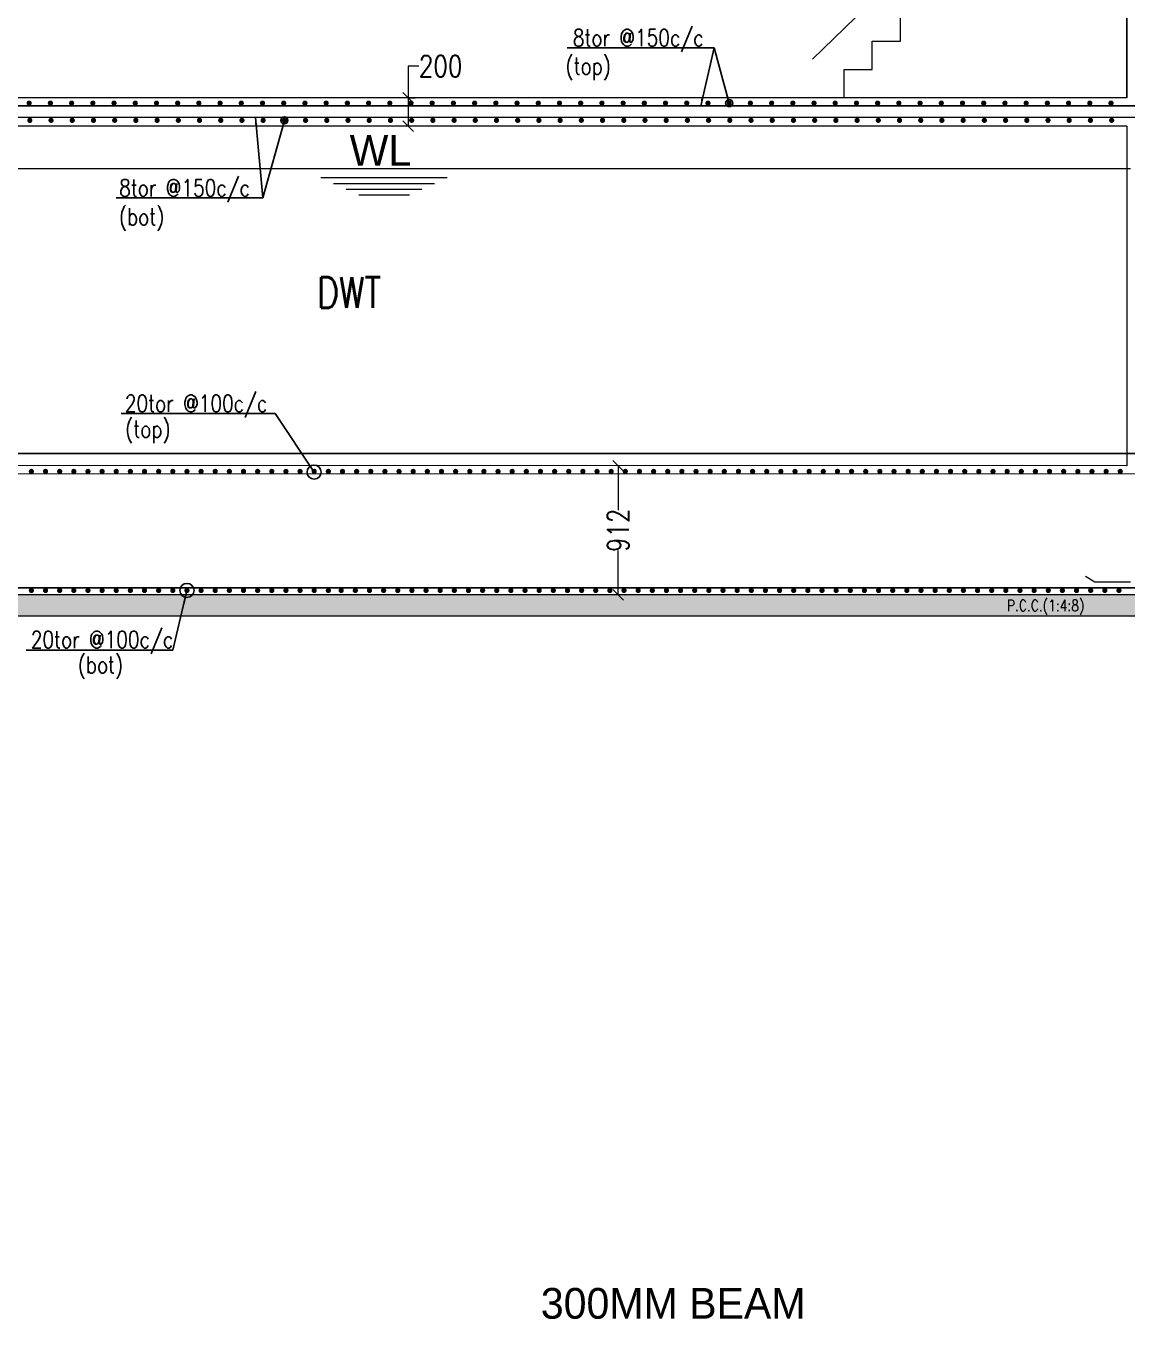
# Model space of a CAD drawing. Header units: millimetres. Extents: x -586673698 to -573385747, y -389867798 to -389752240.
# Drawn here: x -586609166 to -586601378, y -389849937 to -389840794 of the extents above; entities that cross this region are included whole.
import ezdxf
from ezdxf.enums import TextEntityAlignment as Align

# ---------------------------------------------------------------- set-up
doc = ezdxf.new("R2010")
doc.units = ezdxf.units.MM
doc.header["$LTSCALE"] = 100
for name, color, linetype, lineweight in [('dim', 11, 'Continuous', 13), ('FOOTING', 6, 'Continuous', 13), ('REIN', 1, 'Continuous', 20)]:
    doc.layers.add(name, color=color, linetype=linetype, lineweight=lineweight)
for name, color, linetype in [('DT-PL-SHAFT', 230, 'Continuous'), ('Layer1', 7, 'Continuous'), ('text', 7, 'Continuous')]:
    doc.layers.add(name, color=color, linetype=linetype)
doc.styles.add('Arial', font='arial.ttf')
doc.styles.add('combine', font='romanc.shx', dxfattribs={"width": 0.8})
doc.styles.add('simplex-0.8', font='simplex.shx', dxfattribs={"width": 0.8})
doc.styles.add('TIMESNEWROMAN', font='times.ttf')
doc.dimstyles.new('75 ISO', dxfattribs={"dimtxt": 100, "dimasz": 75, "dimexe": 75, "dimexo": 0.7, "dimgap": 0.4, "dimtad": 0, "dimtoh": 1, "dimdec": 0, "dimdsep": 46, "dimtxsty": 'combine', "dimblk": 'OBLIQUE', "dimcen": 0, "dimclrd": 11, "dimclre": 2, "dimclrt": 4, "dimadec": 1, "dimazin": 2, "dimtfac": 1, "dimtdec": 0, "dimtmove": 2, "dimatfit": 3, "dimldrblk": 'OBLIQUE', "dimfxl": 0, "dimtolj": 1, "dimtzin": 0, "dimlwd": -1, "dimlwe": -1, "dimarcsym": 0})
doc.dimstyles.new('FOOTINF DIM', dxfattribs={"dimtxt": 250, "dimasz": 40, "dimexe": 50, "dimexo": 80, "dimgap": 35, "dimtad": 1, "dimtoh": 1, "dimdec": 0, "dimzin": 1, "dimdsep": 46, "dimtxsty": 'TIMESNEWROMAN', "dimblk": 'TICK', "dimcen": 2, "dimclrd": 7, "dimclre": 250, "dimclrt": 32, "dimadec": 1, "dimazin": 0, "dimtfac": 1, "dimtdec": 0, "dimtix": 1, "dimtmove": 1, "dimatfit": 3, "dimfxl": 0, "dimlwd": -1, "dimlwe": -1, "dimarcsym": 0})
doc.dimstyles.new('V Mts', dxfattribs={"dimtxt": 150, "dimasz": 75, "dimexe": 0.1, "dimexo": 0, "dimgap": 0.01, "dimtad": 1, "dimdec": 0, "dimzin": 3, "dimdsep": 46, "dimtxsty": 'Arial', "dimsah": 1, "dimcen": 0.09375, "dimdle": 0.01, "dimclrd": 8, "dimclre": 8, "dimclrt": 256, "dimadec": 0, "dimazin": 0, "dimtfac": 0.7, "dimtdec": 3, "dimtofl": 0, "dimtmove": 2, "dimatfit": 3, "dimfxl": 0, "dimfrac": 1, "dimtolj": 1, "dimtzin": 0, "dimarcsym": 0})

# ---------------------------------------------------------------- blocks, each defined once
blk = doc.blocks.new('TICK')
at = {"color": 13, "const_width": 0.1}
for points in [[(0, -3), (0, 3)], [(-2.121, -2.121), (2.121, 2.121)], [(-3, 0), (3, 0)]]:
    blk.add_lwpolyline(points, dxfattribs=at)
blk = doc.blocks.new('_Oblique')
at = {"color": 0, "linetype": 'ByBlock', "lineweight": -2}
blk.add_line((-0.5, -0.5), (0.5, 0.5), dxfattribs=at)
blk = doc.blocks.new('*D578')
at = {"layer": 'Defpoints', "color": 0, "transparency": 16777216}
for p in [(-586606486.5, -389841303.2, 6.1), (-586606462.6, -389841503.2), (-586606364.9, -389841503.2, 6.1)]:
    blk.add_point(p, dxfattribs=at)
at = {"layer": 'dim', "color": 11, "transparency": 16777216}
for p, q in [((-586606387.6, -389841079.2), (-586606462.6, -389841079.2)), ((-586606462.6, -389841079.2), (-586606462.6, -389841303.2)), ((-586606462.6, -389841303.2), (-586606462.6, -389841503.2))]:
    blk.add_line(p, q, dxfattribs=at)
at = {"layer": 'dim', "color": 2, "transparency": 16777216}
for p, q in [((-586606463.1, -389841303.2), (-586606412.6, -389841303.2)), ((-586606461.9, -389841503.2), (-586606512.6, -389841503.2))]:
    blk.add_line(p, q, dxfattribs=at)
at = {"layer": 'dim', "color": 11, "transparency": 16777216, "xscale": 75, "yscale": 75, "zscale": 75}
for p, rotation in [((-586606462.6, -389841303.2), 90), ((-586606462.6, -389841503.2), 270)]:
    blk.add_blockref('_Oblique', p, dxfattribs=dict(at, rotation=rotation))
at = {"layer": 'dim', "color": 4, "transparency": 16777216, "insert": (-586606232.9, -389841079.2), "char_height": 150, "attachment_point": 5, "style": 'simplex-0.8'}
blk.add_mtext('\\A1;200', dxfattribs=at)
blk = doc.blocks.new('*U537')
at = {"layer": 'REIN', "lineweight": 13, "const_width": 18.4}
blk.add_lwpolyline([(9.2, 0, -1), (-9.2, 0, -1)], format="xyb", close=True, dxfattribs=at)
blk = doc.blocks.new('*D684')
at = {"layer": 'Defpoints', "color": 0, "transparency": 16777216}
for p in [(-586604991.8, -389843904.5, 2545), (-586604977.8, -389843904.5), (-586604992, -389844816.3, -1060.1)]:
    blk.add_point(p, dxfattribs=at)
at = {"layer": 'dim', "color": 11, "transparency": 16777216}
for p, q in [((-586604977.8, -389843904.5), (-586604977.8, -389844217.2)), ((-586604977.8, -389844816.3), (-586604977.8, -389844503.7))]:
    blk.add_line(p, q, dxfattribs=at)
at = {"layer": 'dim', "color": 2, "transparency": 16777216}
for p, q in [((-586604929.1, -389843904.5), (-586604927.8, -389843904.5)), ((-586604930.9, -389844816.3), (-586604927.8, -389844816.3))]:
    blk.add_line(p, q, dxfattribs=at)
at = {"layer": 'dim', "color": 11, "transparency": 16777216, "xscale": 75, "yscale": 75, "zscale": 75}
for p, rotation in [((-586604977.8, -389843904.5), 90), ((-586604977.8, -389844816.3), 270)]:
    blk.add_blockref('_Oblique', p, dxfattribs=dict(at, rotation=rotation))
at = {"layer": 'dim', "color": 4, "transparency": 16777216, "insert": (-586604977.8, -389844360.4), "char_height": 150, "attachment_point": 5, "rotation": 90, "style": 'simplex-0.8'}
blk.add_mtext('\\A1;912', dxfattribs=at)

msp = doc.modelspace()

# ---------------------------------------------------------------- hatches: boundary and pattern name
at = {"layer": 'dim', "lineweight": 5}
h = msp.add_hatch(dxfattribs=at)
h.set_pattern_fill('AR-CONC', color=8)
h.set_pattern_definition([(50, (-586637305.13, -389847573.74), (182.18467, -15.9391), [19.05, -209.55]), (355, (-586637305.13, -389847573.74), (-35.2434, 191.05685), [15.24, -167.6406]), (100.45144, (-586637289.94, -389847575.07), (146.94125, 175.11775), [16.19, -178.09024]), (46.1842, (-586637305.13, -389847522.94), (271.079, -42.0423), [28.575, -314.325]), (96.63556, (-586637282.54, -389847526.44), (237.4041, 247.4261), [24.285, -267.1356]), (351.18415, (-586637305.13, -389847522.94), (237.4041, 247.4261), [22.86, -251.4597]), (21, (-586637279.73, -389847535.64), (151.6144, -102.2652), [19.05, -209.55]), (326, (-586637279.73, -389847535.64), (61.802, 184.188), [15.24, -167.64]), (71.45144, (-586637267.1, -389847544.16), (213.4164, 81.9228), [16.19, -178.0899]), (37.5, (-586637305.127, -389847573.74), (3.0886, 84.55504), [0, -165.608, 0, -170.18, 0, -168.275]), (7.5, (-586637305.13, -389847573.74), (66.81966, 100.18057), [0, -97.028, 0, -161.798, 0, -64.135]), (327.5, (-586637361.77, -389847573.74), (135.5906, -5.72874), [0, -63.5, 0, -198.12, 0, -262.89]), (317.5, (-586637387.17, -389847573.74), (148.12918, 25.4265), [0, -82.55, 0, -131.572, 0, -186.69])])
h.paths.add_polyline_path([(-586615078.6, -389845554.7), (-586613333.9, -389845555.1), (-586613333.9, -389844966.3), (-586601731.7, -389844966.3), (-586593808.6, -389844966.3), (-586593807.3, -389844826.2), (-586601760.9, -389844812.9), (-586613483.7, -389844816.3), (-586613483.7, -389845405.1), (-586615230.2, -389845405.1), (-586615230.2, -389847055.1), (-586618430.2, -389847055.1), (-586618432.8, -389845405.1), (-586623036.3, -389845405.1), (-586623034.1, -389844805.1), (-586630034.5, -389844805.1), (-586630034.5, -389844955.1), (-586623184.1, -389844955.1), (-586623184.1, -389845555.1), (-586618580.6, -389845555.1), (-586618579.6, -389847205.3), (-586615081.5, -389847204.9)])

# ---------------------------------------------------------------- linework, layer by layer
at = {"color": 3}
msp.add_line((-586601380.6, -389841303.2, 2545), (-586601380.2, -389839403.2, 2545), dxfattribs=at)
at = {"color": 1}
for p, q in [((-586613764.9, -389841358.7, -41.7), (-586601167.7, -389841358.7, 2524.1)), ((-586593914.4, -389844766.3, -1094.6), (-586613565.4, -389844766.3, -1094.6))]:
    msp.add_line(p, q, dxfattribs=at)
msp.add_line((-586613481.5, -389843816.3, -1102.3), (-586591527.4, -389843816.3, -1102.3))
at = {"layer": 'DT-PL-SHAFT', "color": 4, "lineweight": 13, "elevation": 2547.9}
msp.add_lwpolyline([(-586603380.2, -389841303.2), (-586603380.2, -389841103.2), (-586603180.2, -389841103.2), (-586603180.2, -389840903.2), (-586602980.2, -389840903.2), (-586602980.2, -389840703.2), (-586602780.2, -389840703.2), (-586602780.2, -389840503.2), (-586602580.2, -389840503.2), (-586602580.2, -389840303.2), (-586602380.2, -389840303.2), (-586602380.2, -389840103.2), (-586602180.2, -389840103.2), (-586602180.2, -389839903.2), (-586601980.2, -389839903.2), (-586601980.2, -389839703.2), (-586601780.2, -389839703.2), (-586601780.2, -389839503.2), (-586601580.2, -389839503.2), (-586601580.2, -389839403.2), (-586601380.2, -389839403.2)], dxfattribs=at).dxf.unprotected_set("ltscale", 0)
at = {"layer": 'DT-PL-SHAFT', "color": 215, "lineweight": 13, "ltscale": 5, "true_color": 0xa953a0, "elevation": 2542}
msp.add_lwpolyline([(-586601355.2, -389841805.4), (-586613481.5, -389841805.4)], dxfattribs=at)
at = {"layer": 'DT-PL-SHAFT', "color": 8, "lineweight": 15, "ltscale": 5, "elevation": 2541.9}
for points in [[(-586607079.1, -389841867.2), (-586606187.4, -389841867.2)], [(-586606990.2, -389841907.6), (-586606276.3, -389841907.6)], [(-586606901.2, -389841948), (-586606365.3, -389841948)], [(-586606812.3, -389841988.4), (-586606454.2, -389841988.4)]]:
    msp.add_lwpolyline(points, dxfattribs=at)
at = {"layer": 'FOOTING', "color": 3, "linetype": 'Continuous', "lineweight": 9, "ltscale": 0.8}
for p, q in [((-586601380.6, -389841503.2, 2545), (-586601381, -389843905.1, 1088.2)), ((-586596683.9, -389844816.3, -1102.3), (-586613483.7, -389844816.3, -1016.9)), ((-586593808.6, -389844966.3, -1102.3), (-586613333.9, -389844966.3, -1154.3))]:
    msp.add_line(p, q, dxfattribs=at)
at = {"layer": 'FOOTING', "color": 3, "linetype": 'Continuous', "lineweight": 9, "ltscale": 0.8, "elevation": 2545}
for points in [[(-586601380.6, -389841303.2), (-586613780.6, -389841302.9)], [(-586601380.6, -389841503.2), (-586613480.6, -389841503.2)], [(-586601381, -389843905.1), (-586613481.5, -389843903.2)]]:
    msp.add_lwpolyline(points, dxfattribs=at)
at = {"layer": 'REIN', "lineweight": 13}
for p, q in [((-586601135.1, -389841443, 43.5), (-586613770.8, -389841443, -1.2)), ((-586593940.8, -389843960.2, 2348.2), (-586613743, -389843963.4, 1722.4)), ((-586601607.6, -389844727.1, -3669.2), (-586601673, -389844688, -3675.4)), ((-586601355.1, -389844727.1, -3669.2), (-586601607.6, -389844727.1, -3669.2))]:
    msp.add_line(p, q, dxfattribs=at)
at = {"layer": 'REIN', "lineweight": 13, "const_width": 18.4}
for points in [[(-586609151.7, -389841340.3, 1), (-586609133.3, -389841340.3, 1)], [(-586609001.7, -389841340.3, 1), (-586608983.3, -389841340.3, 1)], [(-586608851.7, -389841340.3, 1), (-586608833.3, -389841340.3, 1)], [(-586608701.7, -389841340.3, 1), (-586608683.3, -389841340.3, 1)], [(-586608551.7, -389841340.3, 1), (-586608533.3, -389841340.3, 1)], [(-586608401.7, -389841340.3, 1), (-586608383.3, -389841340.3, 1)], [(-586608251.7, -389841340.3, 1), (-586608233.3, -389841340.3, 1)], [(-586608101.7, -389841340.3, 1), (-586608083.3, -389841340.3, 1)], [(-586607951.7, -389841340.3, 1), (-586607933.3, -389841340.3, 1)], [(-586607801.7, -389841340.3, 1), (-586607783.3, -389841340.3, 1)], [(-586607651.7, -389841340.3, 1), (-586607633.3, -389841340.3, 1)], [(-586607501.7, -389841340.3, 1), (-586607483.3, -389841340.3, 1)], [(-586607351.7, -389841340.3, 1), (-586607333.3, -389841340.3, 1)], [(-586607201.7, -389841340.3, 1), (-586607183.3, -389841340.3, 1)], [(-586607051.7, -389841340.3, 1), (-586607033.3, -389841340.3, 1)], [(-586606901.7, -389841340.3, 1), (-586606883.3, -389841340.3, 1)], [(-586606751.7, -389841340.3, 1), (-586606733.3, -389841340.3, 1)], [(-586606601.7, -389841340.3, 1), (-586606583.3, -389841340.3, 1)], [(-586606451.7, -389841340.3, 1), (-586606433.3, -389841340.3, 1)], [(-586606301.7, -389841340.3, 1), (-586606283.3, -389841340.3, 1)], [(-586606151.7, -389841340.3, 1), (-586606133.3, -389841340.3, 1)], [(-586606001.7, -389841340.3, 1), (-586605983.3, -389841340.3, 1)], [(-586605851.7, -389841340.3, 1), (-586605833.3, -389841340.3, 1)], [(-586605701.7, -389841340.3, 1), (-586605683.3, -389841340.3, 1)], [(-586605551.7, -389841340.3, 1), (-586605533.3, -389841340.3, 1)], [(-586605401.7, -389841340.3, 1), (-586605383.3, -389841340.3, 1)], [(-586605251.7, -389841340.3, 1), (-586605233.3, -389841340.3, 1)], [(-586605101.7, -389841340.3, 1), (-586605083.3, -389841340.3, 1)], [(-586604951.7, -389841340.3, 1), (-586604933.3, -389841340.3, 1)], [(-586604801.7, -389841340.3, 1), (-586604783.3, -389841340.3, 1)], [(-586604651.7, -389841340.3, 1), (-586604633.3, -389841340.3, 1)], [(-586604501.7, -389841340.3, 1), (-586604483.3, -389841340.3, 1)], [(-586604351.7, -389841340.3, 1), (-586604333.3, -389841340.3, 1)], [(-586604201.7, -389841340.3, 1), (-586604183.3, -389841340.3, 1)], [(-586604051.7, -389841340.3, 1), (-586604033.3, -389841340.3, 1)], [(-586603901.7, -389841340.3, 1), (-586603883.3, -389841340.3, 1)], [(-586603751.7, -389841340.3, 1), (-586603733.3, -389841340.3, 1)], [(-586603601.7, -389841340.3, 1), (-586603583.3, -389841340.3, 1)], [(-586603451.7, -389841340.3, 1), (-586603433.3, -389841340.3, 1)], [(-586603301.7, -389841340.3, 1), (-586603283.3, -389841340.3, 1)], [(-586603151.7, -389841340.3, 1), (-586603133.3, -389841340.3, 1)], [(-586603001.7, -389841340.3, 1), (-586602983.3, -389841340.3, 1)], [(-586602851.7, -389841340.3, 1), (-586602833.3, -389841340.3, 1)], [(-586602701.7, -389841340.3, 1), (-586602683.3, -389841340.3, 1)], [(-586602551.7, -389841340.3, 1), (-586602533.3, -389841340.3, 1)], [(-586602401.7, -389841340.3, 1), (-586602383.3, -389841340.3, 1)], [(-586602251.7, -389841340.3, 1), (-586602233.3, -389841340.3, 1)], [(-586602101.7, -389841340.3, 1), (-586602083.3, -389841340.3, 1)], [(-586601951.7, -389841340.3, 1), (-586601933.3, -389841340.3, 1)], [(-586601801.7, -389841340.3, 1), (-586601783.3, -389841340.3, 1)], [(-586601651.7, -389841340.3, 1), (-586601633.3, -389841340.3, 1)], [(-586601501.7, -389841340.3, 1), (-586601483.3, -389841340.3, 1)]]:
    msp.add_lwpolyline(points, format="xyb", close=True, dxfattribs=at)
at = {"layer": 'REIN', "lineweight": 13, "const_width": 18.4, "elevation": 2477.3}
for points in [[(-586609147.1, -389841462.2, 1), (-586609128.7, -389841462.2, 1)], [(-586608997.1, -389841462.2, 1), (-586608978.7, -389841462.2, 1)], [(-586608847.1, -389841462.2, 1), (-586608828.7, -389841462.2, 1)], [(-586608697.1, -389841462.2, 1), (-586608678.7, -389841462.2, 1)], [(-586608547.1, -389841462.2, 1), (-586608528.7, -389841462.2, 1)], [(-586608397.1, -389841462.2, 1), (-586608378.7, -389841462.2, 1)], [(-586608247.1, -389841462.2, 1), (-586608228.7, -389841462.2, 1)], [(-586608097.1, -389841462.2, 1), (-586608078.7, -389841462.2, 1)], [(-586607947.1, -389841462.2, 1), (-586607928.7, -389841462.2, 1)], [(-586607797.1, -389841462.2, 1), (-586607778.7, -389841462.2, 1)], [(-586607647.1, -389841462.2, 1), (-586607628.7, -389841462.2, 1)], [(-586607497.1, -389841462.2, 1), (-586607478.7, -389841462.2, 1)], [(-586607347.1, -389841462.2, 1), (-586607328.7, -389841462.2, 1)], [(-586607197.1, -389841462.2, 1), (-586607178.7, -389841462.2, 1)], [(-586607047.1, -389841462.2, 1), (-586607028.7, -389841462.2, 1)], [(-586606897.1, -389841462.2, 1), (-586606878.7, -389841462.2, 1)], [(-586606747.1, -389841462.2, 1), (-586606728.7, -389841462.2, 1)], [(-586606597.1, -389841462.2, 1), (-586606578.7, -389841462.2, 1)], [(-586606447.1, -389841462.2, 1), (-586606428.7, -389841462.2, 1)], [(-586606297.1, -389841462.2, 1), (-586606278.7, -389841462.2, 1)], [(-586606147.1, -389841462.2, 1), (-586606128.7, -389841462.2, 1)], [(-586605997.1, -389841462.2, 1), (-586605978.7, -389841462.2, 1)], [(-586605847.1, -389841462.2, 1), (-586605828.7, -389841462.2, 1)], [(-586605697.1, -389841462.2, 1), (-586605678.7, -389841462.2, 1)], [(-586605547.1, -389841462.2, 1), (-586605528.7, -389841462.2, 1)], [(-586605397.1, -389841462.2, 1), (-586605378.7, -389841462.2, 1)], [(-586605247.1, -389841462.2, 1), (-586605228.7, -389841462.2, 1)], [(-586605097.1, -389841462.2, 1), (-586605078.7, -389841462.2, 1)], [(-586604947.1, -389841462.2, 1), (-586604928.7, -389841462.2, 1)], [(-586604797.1, -389841462.2, 1), (-586604778.7, -389841462.2, 1)], [(-586604647.1, -389841462.2, 1), (-586604628.7, -389841462.2, 1)], [(-586604497.1, -389841462.2, 1), (-586604478.7, -389841462.2, 1)], [(-586604347.1, -389841462.2, 1), (-586604328.7, -389841462.2, 1)], [(-586604197.1, -389841462.2, 1), (-586604178.7, -389841462.2, 1)], [(-586604047.1, -389841462.2, 1), (-586604028.7, -389841462.2, 1)], [(-586603897.1, -389841462.2, 1), (-586603878.7, -389841462.2, 1)], [(-586603747.1, -389841462.2, 1), (-586603728.7, -389841462.2, 1)], [(-586603597.1, -389841462.2, 1), (-586603578.7, -389841462.2, 1)], [(-586603447.1, -389841462.2, 1), (-586603428.7, -389841462.2, 1)], [(-586603297.1, -389841462.2, 1), (-586603278.7, -389841462.2, 1)], [(-586603147.1, -389841462.2, 1), (-586603128.7, -389841462.2, 1)], [(-586602997.1, -389841462.2, 1), (-586602978.7, -389841462.2, 1)], [(-586602847.1, -389841462.2, 1), (-586602828.7, -389841462.2, 1)], [(-586602697.1, -389841462.2, 1), (-586602678.7, -389841462.2, 1)], [(-586602547.1, -389841462.2, 1), (-586602528.7, -389841462.2, 1)], [(-586602397.1, -389841462.2, 1), (-586602378.7, -389841462.2, 1)], [(-586602247.1, -389841462.2, 1), (-586602228.7, -389841462.2, 1)], [(-586602097.1, -389841462.2, 1), (-586602078.7, -389841462.2, 1)], [(-586601947.1, -389841462.2, 1), (-586601928.7, -389841462.2, 1)], [(-586601797.1, -389841462.2, 1), (-586601778.7, -389841462.2, 1)], [(-586601647.1, -389841462.2, 1), (-586601628.7, -389841462.2, 1)], [(-586601497.1, -389841462.2, 1), (-586601478.7, -389841462.2, 1)]]:
    msp.add_lwpolyline(points, format="xyb", close=True, dxfattribs=at)

# ---------------------------------------------------------------- block references
at = {"layer": 'Layer1', "color": 0, "linetype": 'ByBlock', "lineweight": -2, "extrusion": (0, 0, -1), "zscale": -1}
for p in [(586609126.9, -389843944), (586609026.9, -389843944), (586608926.9, -389843944), (586608826.9, -389843944), (586608726.9, -389843944), (586608626.9, -389843944), (586608526.9, -389843944), (586608426.9, -389843944), (586608326.9, -389843944), (586608226.9, -389843944), (586608126.9, -389843944), (586608026.9, -389843944), (586607926.9, -389843944), (586607826.9, -389843944), (586607726.9, -389843944), (586607626.9, -389843944), (586607526.9, -389843944), (586607426.9, -389843944), (586607326.9, -389843944), (586607226.9, -389843944), (586607126.9, -389843944), (586607026.9, -389843944), (586606926.9, -389843944), (586606826.9, -389843944), (586606726.9, -389843944), (586606626.9, -389843944), (586606526.9, -389843944), (586606426.9, -389843944), (586606326.9, -389843944), (586606226.9, -389843944), (586606126.9, -389843944), (586606026.9, -389843944), (586605926.9, -389843944), (586605826.9, -389843944), (586605726.9, -389843944), (586605626.9, -389843944), (586605526.9, -389843944), (586605426.9, -389843944), (586605326.9, -389843944), (586605226.9, -389843944), (586605126.9, -389843944), (586605026.9, -389843944), (586604926.9, -389843944), (586604826.9, -389843944), (586604726.9, -389843944), (586604626.9, -389843944), (586604526.9, -389843944), (586604426.9, -389843944), (586604326.9, -389843944), (586604226.9, -389843944), (586604126.9, -389843944), (586604026.9, -389843944), (586603926.9, -389843944), (586603826.9, -389843944), (586603726.9, -389843944), (586603626.9, -389843944), (586603526.9, -389843944), (586603426.9, -389843944), (586603326.9, -389843944), (586603226.9, -389843944), (586603126.9, -389843944), (586603026.9, -389843944), (586602926.9, -389843944), (586602826.9, -389843944), (586602726.9, -389843944), (586602626.9, -389843944), (586602526.9, -389843944), (586602426.9, -389843944), (586602326.9, -389843944), (586602226.9, -389843944), (586602126.9, -389843944), (586602026.9, -389843944), (586601926.9, -389843944), (586601826.9, -389843944), (586601726.9, -389843944), (586601626.9, -389843944), (586601526.9, -389843944), (586601426.9, -389843944), (586609126.9, -389844785.7), (586609026.9, -389844785.7), (586608926.9, -389844785.7), (586608826.9, -389844785.7), (586608726.9, -389844785.7), (586608626.9, -389844785.7), (586608526.9, -389844785.7), (586608426.9, -389844785.7), (586608326.9, -389844785.7), (586608226.9, -389844785.7), (586608126.9, -389844785.7), (586608026.9, -389844785.7), (586607926.9, -389844785.7), (586607826.9, -389844785.7), (586607726.9, -389844785.7), (586607626.9, -389844785.7), (586607526.9, -389844785.7), (586607426.9, -389844785.7), (586607326.9, -389844785.7), (586607226.9, -389844785.7), (586607126.9, -389844785.7), (586607026.9, -389844785.7), (586606936.1, -389844785.7), (586606836.1, -389844785.7), (586606736.1, -389844785.7), (586606736.1, -389844785.7), (586606636.1, -389844785.7), (586606536.1, -389844785.7), (586606436.1, -389844785.7), (586606336.1, -389844785.7), (586606236.1, -389844785.7), (586606136.1, -389844785.7), (586606036.1, -389844785.7), (586605936.1, -389844785.7), (586605836.1, -389844785.7), (586605736.1, -389844785.7), (586605636.1, -389844785.7), (586605536.1, -389844785.7), (586605436.1, -389844785.7), (586605336.1, -389844785.7), (586605236.1, -389844785.7), (586605136.1, -389844785.7), (586605036.1, -389844785.7), (586604936.1, -389844785.7), (586604836.1, -389844785.7), (586604736.1, -389844785.7), (586604636.1, -389844785.7), (586604536.1, -389844785.7), (586604436.1, -389844785.7), (586604336.1, -389844785.7), (586604236.1, -389844785.7), (586604136.1, -389844785.7), (586604036.1, -389844785.7), (586603936.1, -389844785.7), (586603836.1, -389844785.7), (586603736.1, -389844785.7), (586603636.1, -389844785.7), (586603536.1, -389844785.7), (586603436.1, -389844785.7), (586603336.1, -389844785.7), (586603236.1, -389844785.7), (586603136.1, -389844785.7), (586603036.1, -389844785.7), (586602936.1, -389844785.7), (586602836.1, -389844785.7), (586602736.1, -389844785.7), (586602636.1, -389844785.7), (586602536.1, -389844785.7), (586602436.1, -389844785.7), (586602336.1, -389844785.7), (586602236.1, -389844785.7), (586602136.1, -389844785.7), (586602036.1, -389844785.7), (586601936.1, -389844785.7), (586601836.1, -389844785.7), (586601736.1, -389844785.7), (586601636.1, -389844785.7), (586601536.1, -389844785.7), (586601436.1, -389844785.7)]:
    msp.add_blockref('*U537', p, dxfattribs=at)

# ---------------------------------------------------------------- texts
at = {"layer": 'DT-PL-SHAFT', "color": 140, "lineweight": 15, "style": 'simplex-0.8', "width": 0.8}
msp.add_text('DWT', height=217.15, dxfattribs=at).set_placement((-586607106.6, -389842788.6, 2546.1))
at = {"layer": 'DT-PL-SHAFT', "color": 1, "lineweight": 15}
msp.add_text('300MM BEAM', height=217.15, dxfattribs=at).set_placement((-586605524.3, -389849933.8, -41.8))
at = {"layer": 'DT-PL-SHAFT', "color": 140, "lineweight": 15, "insert": (-586606658.7, -389841674.2, 2552.1), "char_height": 217.15, "width": 15478.707, "attachment_point": 5}
msp.add_mtext('WL', dxfattribs=at)
at = {"layer": 'text', "color": 4, "style": 'simplex-0.8', "width": 0.8}
for s, height, p in [('8tor @150c/c', 119.993, (-586604372.7, -389840974.2, 2542.7)), ('(top)', 119.99, (-586605028.8, -389841174.1, 2542.7)), ('8tor @150c/c', 119.993, (-586607580.6, -389842035.5, -23.9)), ('(bot)', 119.99, (-586608186.4, -389842239.8, -23.9)), ('20tor @100c/c', 119.993, (-586607457.9, -389843559.1, -174.6)), ('(top)', 119.99, (-586608142.6, -389843740.5, -170.7)), ('20tor @100c/c', 119.993, (-586608123.2, -389845228.8, -1105.6)), ('(bot)', 119.99, (-586608477.6, -389845407.3, -1105.6))]:
    msp.add_text(s, height=height, dxfattribs=at).set_placement(p, align=Align.BOTTOM_RIGHT)
at = {"layer": 'text', "style": 'simplex-0.8', "width": 0.8}
msp.add_text('P.C.C.(1:4:8)', height=79.361, dxfattribs=at).set_placement((-586601954.7, -389844892.3, 2524.1), align=Align.MIDDLE_CENTER)

# ---------------------------------------------------------------- dimensions: what is measured, and where the dimension line sits
at = {"layer": 'dim'}
dim = msp.add_linear_dim(base=(-586606462.6, -389841503.2, -27.7), p1=(-586606486.5, -389841303.2, -21.6), p2=(-586606364.9, -389841503.2, -21.6), angle=90, dimstyle='75 ISO', override={"dimtxt": 150, "dimexe": 50, "dimtxsty": 'simplex-0.8', "dimtmove": 1, "dimfxl": 0.7, "dimfxlon": 1}, dxfattribs=at)
dim.commit()
dim.dimension.update_dxf_attribs({"geometry": '*D578', "text_midpoint": (-586606449.6, -389841079.2, -27.7), "dimtype": 160})
dim = msp.add_linear_dim(base=(-586604977.8, -389843904.5), p1=(-586604992, -389844816.3, -1060.1), p2=(-586604991.8, -389843904.5, 2545), angle=90, dimstyle='75 ISO', override={"dimtxt": 150, "dimexe": 50, "dimtxsty": 'simplex-0.8', "dimtmove": 1}, dxfattribs=at)
dim.commit()
dim.dimension.update_dxf_attribs({"geometry": '*D684', "text_midpoint": (-586604977.8, -389844360.4)})

# ---------------------------------------------------------------- leaders
at = {"color": 13, "lineweight": 5}
for points, override in [([(-586604192.5, -389841340.3, 2538.9), (-586604299.6, -389840950.5, 2538.9), (-586605337.8, -389840950.5, 2538.9)], {"dimasz": 50, "dimtad": 0, "dimclrd": 11, "dimldrblk": 'Origin', "dimfxl": 100, "dimfxlon": 1, "dimarcsym": 1}), ([(-586604393.7, -389841358.7, 2542.5), (-586604299.6, -389840950.5, 2542.5)], {"dimasz": 50, "dimtad": 0, "dimclrd": 11, "dimfxl": 100, "dimfxlon": 1, "dimarcsym": 1}), ([(-586607337.9, -389841462.2, 2539), (-586607490, -389842010.7, 2539), (-586608528.2, -389842010.7, 2539)], {"dimasz": 50, "dimtad": 0, "dimclrd": 11, "dimldrblk": 'Origin', "dimfxl": 100, "dimfxlon": 1, "dimarcsym": 1}), ([(-586607542.6, -389841443, 2542.6), (-586607490, -389842010.7, 2542.6)], {"dimasz": 50, "dimtad": 0, "dimclrd": 11, "dimfxl": 100, "dimfxlon": 1, "dimarcsym": 1}), ([(-586607127.7, -389843948.8, 3655.4), (-586607402.6, -389843535.4, 3655.4), (-586608491.3, -389843535.4, 3655.4)], {"dimasz": 100, "dimtad": 0, "dimclrd": 11, "dimldrblk": 'Origin', "dimfxl": 100, "dimfxlon": 1, "dimarcsym": 1}), ([(-586608026.9, -389844785.7, -1100.1), (-586608126.2, -389845208.1, -1100.1), (-586609164.4, -389845208.1, -1100.1)], {"dimasz": 100, "dimtad": 0, "dimclrd": 11, "dimldrblk": 'Origin', "dimfxl": 100, "dimfxlon": 1, "dimarcsym": 1})]:
    msp.add_leader(points, dimstyle='FOOTINF DIM', override=override, dxfattribs=at)
at = {"layer": 'DT-PL-SHAFT', "color": 1, "lineweight": 15, "ltscale": 5}
msp.add_leader([(-586601803.4, -389839280.4, 2545), (-586603603.4, -389841030.4, 2545)], dimstyle='V Mts', override={"dimasz": 300, "dimtad": 0, "dimclrd": 6}, dxfattribs=at)

doc.saveas('drawing.dxf')
